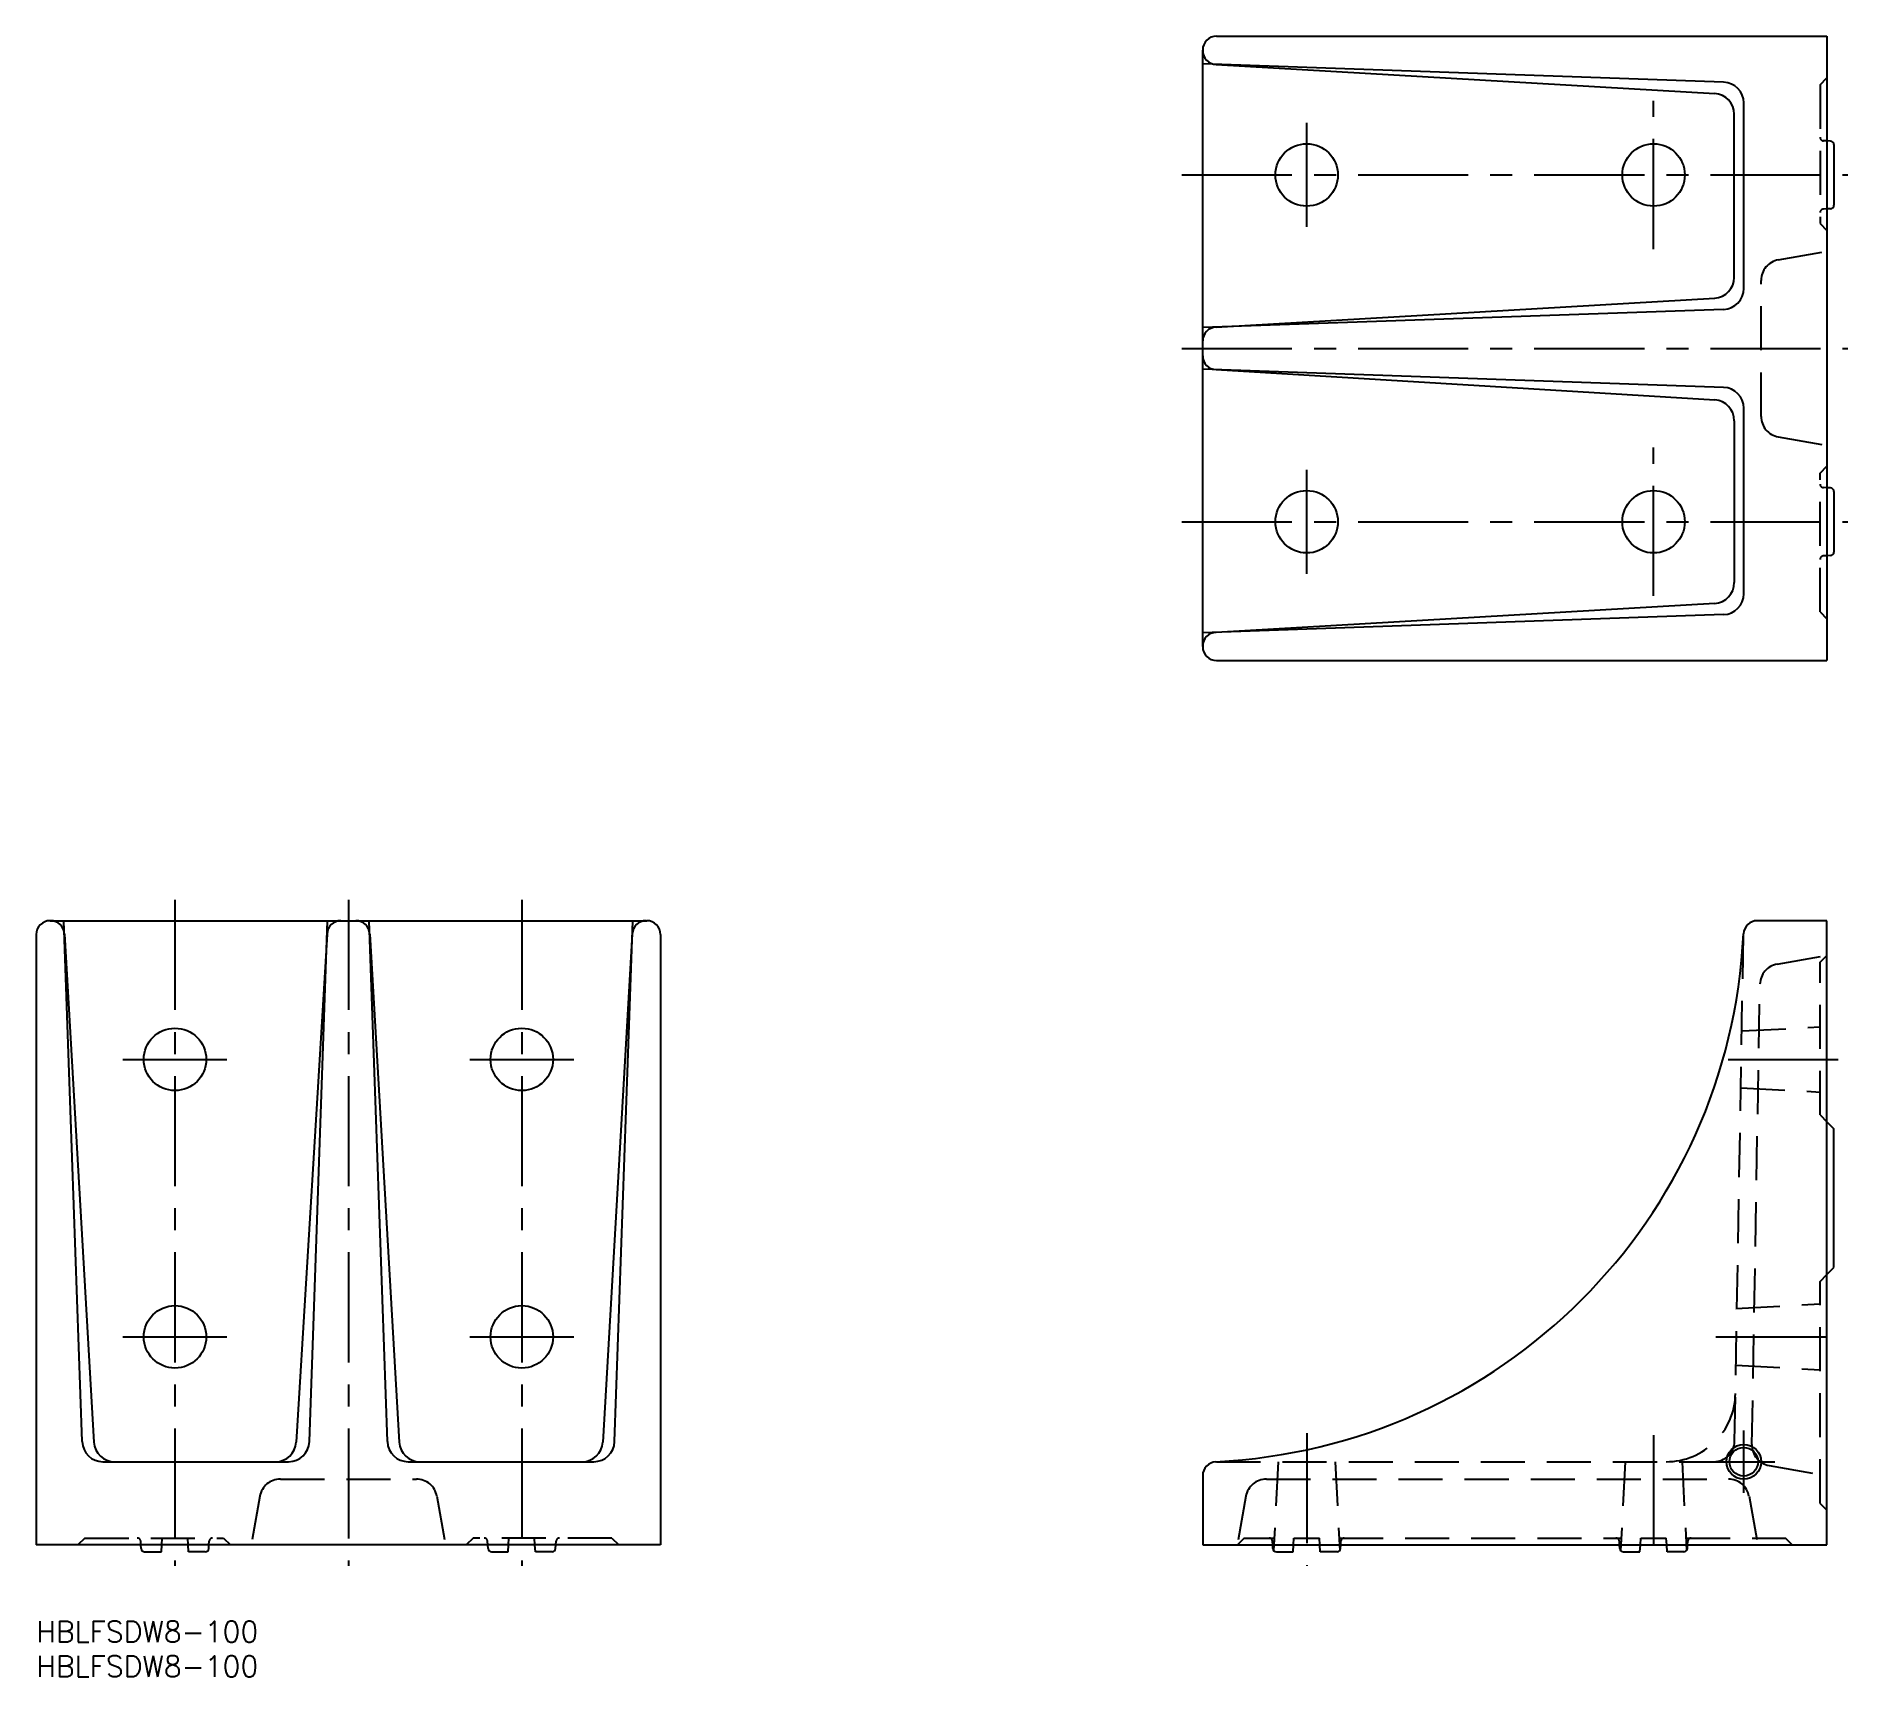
# Model space of a CAD drawing. Extents: x 0 to 261, y -8 to 229.
import ezdxf

# ---------------------------------------------------------------- set-up
doc = ezdxf.new("R2010")
doc.units = 0
doc.header["$LTSCALE"] = 0.5
doc.linetypes.add('CENTER', pattern=[50.8, 31.75, -6.35, 6.35, -6.35])
doc.linetypes.add('DASHED', pattern=[19.05, 12.7, -6.35])
for name, color, linetype in [('MSM_CENTER', 1, 'CENTER'), ('MSM_CONTINUOUS', 7, 'CONTINUOUS'), ('MSM_DASHED', 4, 'DASHED'), ('MSM_NARROW', 5, 'CONTINUOUS'), ('MSM_PART_NUMBER', 7, 'CONTINUOUS')]:
    doc.layers.add(name, color=color, linetype=linetype)
doc.styles.get("Standard").update_dxf_attribs({"font": 'txt.shx', "height": 3, "bigfont": 'bigfont.shx'})

# ---------------------------------------------------------------- blocks, each defined once
blk = doc.blocks.new('*U5')
at = {"layer": 'MSM_PART_NUMBER'}
blk.add_text('HBLFSDW8-100', height=3, dxfattribs=at).set_placement((0, -3))
blk = doc.blocks.new('*U6')
at = {"layer": 'MSM_PART_NUMBER'}
blk.add_text('HBLFSDW8-100', height=3, dxfattribs=at).set_placement((0, -8))

msp = doc.modelspace()

# ---------------------------------------------------------------- linework, layer by layer
at = {"layer": 'MSM_CENTER'}
for p, q in [((233.15, 197.82), (233.15, 219.2)), ((183.15, 201.01), (183.15, 216.01)), ((165.15, 208.51), (261.15, 208.51)), ((165.15, 183.51), (261.15, 183.51)), ((233.15, 147.82), (233.15, 169.2)), ((183.15, 151.01), (183.15, 166.01)), ((165.15, 158.51), (261.15, 158.51)), ((20, 104), (20, 8)), ((45, 104), (45, 8)), ((70, 104), (70, 8)), ((12.5, 81), (27.5, 81)), ((62.5, 81), (77.5, 81)), ((243.89, 81), (261.15, 81)), ((12.5, 41), (27.5, 41)), ((62.5, 41), (77.5, 41)), ((242.13, 41), (261.15, 41)), ((183.15, 27.13), (183.15, 8)), ((233.15, 26.85), (233.15, 8)), ((246.15, 18.5), (246.15, 27.5)), ((241.65, 23), (250.65, 23))]:
    msp.add_line(p, q, dxfattribs=at)
at = {"layer": 'MSM_CONTINUOUS'}
for p, q in [((170.15, 228.51), (258.15, 228.51)), ((258.15, 228.51), (258.15, 138.51)), ((168.15, 140.51), (168.15, 226.51)), ((243.25, 221.88), (168.15, 224.51)), ((170.08, 224.44), (241.96, 220.26)), ((244.78, 193.74), (244.78, 217.27)), ((246.15, 192.13), (246.15, 218.88)), ((258.67, 213.38), (258.15, 213.41)), ((259.15, 212.88), (259.15, 204.13)), ((258.67, 203.63), (258.15, 203.61)), ((170.08, 186.57), (241.96, 190.75)), ((243.25, 189.13), (168.15, 186.51)), ((243.25, 177.88), (168.15, 180.51)), ((170.08, 180.44), (241.97, 176.08)), ((244.78, 173.08), (244.78, 149.74)), ((246.15, 148.13), (246.15, 174.88)), ((258.67, 163.38), (258.15, 163.41)), ((259.15, 162.88), (259.15, 154.13)), ((258.67, 153.63), (258.15, 153.61)), ((170.08, 142.57), (241.96, 146.75)), ((243.25, 145.13), (168.15, 142.51)), ((170.15, 138.51), (258.15, 138.51)), ((2, 101), (88, 101)), ((6.62, 25.9), (4, 101)), ((39.38, 25.9), (42, 101)), ((50.62, 25.9), (48, 101)), ((83.38, 25.9), (86, 101)), ((258.15, 101), (248.11, 101)), ((258.15, 11), (258.15, 101)), ((0, 99), (0, 11)), ((4.07, 99.07), (8.32, 25.83)), ((41.93, 99.07), (37.49, 25.82)), ((48.07, 99.07), (52.32, 25.83)), ((85.93, 99.07), (81.68, 25.83)), ((90, 99), (90, 11)), ((258.15, 72), (259.15, 71)), ((259.15, 51), (259.15, 71)), ((258.15, 50), (259.15, 51)), ((9.62, 23), (36.38, 23)), ((53.62, 23), (80.38, 23)), ((168.15, 21), (168.15, 11)), ((90, 11), (0, 11)), ((15.13, 10.47), (15.1, 11)), ((18.05, 10), (18.1, 11)), ((21.95, 10), (21.9, 11)), ((24.87, 10.47), (24.9, 11)), ((65.13, 10.47), (65.1, 11)), ((68.05, 10), (68.1, 11)), ((71.95, 10), (71.9, 11)), ((74.87, 10.47), (74.9, 11)), ((168.15, 11), (258.15, 11)), ((178.27, 10.47), (178.25, 11)), ((181.19, 10), (181.25, 11)), ((185.1, 10), (185.05, 11)), ((188.02, 10.47), (188.05, 11)), ((228.27, 10.47), (228.25, 11)), ((231.19, 10), (231.25, 11)), ((235.1, 10), (235.05, 11)), ((238.02, 10.47), (238.05, 11)), ((15.63, 10), (18.05, 10)), ((24.37, 10), (21.95, 10)), ((65.63, 10), (68.05, 10)), ((74.37, 10), (71.95, 10)), ((178.77, 10), (181.19, 10)), ((187.52, 10), (185.1, 10)), ((228.77, 10), (231.19, 10)), ((237.52, 10), (235.1, 10))]:
    msp.add_line(p, q, dxfattribs=at)
for centre, radius in [((183.15, 208.51), 4.5), ((233.15, 208.51), 4.5), ((183.15, 158.51), 4.5), ((233.15, 158.51), 4.5), ((20, 81), 4.5), ((70, 81), 4.5), ((20, 41), 4.5), ((70, 41), 4.5), ((246.15, 23), 2.07)]:
    msp.add_circle(centre, radius, dxfattribs=at)
for centre, radius, start, end in [((170.15, 226.51), 2, 90, 180), ((170.15, 226.44), 2, 180, 268), ((241.78, 217.27), 3, 360, 86.6743), ((243.15, 218.88), 3, 0, 88), ((258.65, 212.88), 0.5, 360, 87), ((258.65, 204.13), 0.5, 273, 0), ((241.78, 193.74), 3, 273.3257, 0), ((243.15, 192.13), 3, 272, 0), ((170.15, 184.57), 2, 92, 180), ((170.15, 182.44), 2, 180, 268), ((243.15, 174.88), 3, 0, 88), ((241.78, 173.08), 3, 0, 86.5278), ((258.65, 162.88), 0.5, 360, 87), ((258.65, 154.13), 0.5, 273, 0), ((241.78, 149.74), 3, 273.3257, 0), ((243.15, 148.13), 3, 272, 0), ((170.15, 140.57), 2, 92, 180), ((170.15, 140.51), 2, 180, 270), ((2, 99), 2, 90, 180), ((2.07, 99), 2, 2, 90), ((43.93, 99), 2, 90, 178), ((46.07, 99), 2, 2, 90), ((87.93, 99), 2, 90, 178), ((88, 99), 2, 0, 90), ((248.11, 99), 2, 90, 177.2703), ((166.2, 102.91), 80, 272.7551, 357.2703), ((9.62, 26), 3, 182, 270), ((11.32, 26), 3, 183.3257, 270), ((34.49, 26), 3, 270, 356.5278), ((36.38, 26), 3, 270, 358), ((53.62, 26), 3, 182, 270), ((55.32, 26), 3, 183.3257, 270), ((78.68, 26), 3, 270, 356.6743), ((80.38, 26), 3, 270, 358), ((170.15, 21), 2, 92.7551, 180), ((15.63, 10.5), 0.5, 183, 270), ((24.37, 10.5), 0.5, 270, 357), ((65.63, 10.5), 0.5, 183, 270), ((74.37, 10.5), 0.5, 270, 357), ((178.77, 10.5), 0.5, 183, 270), ((187.52, 10.5), 0.5, 270, 357), ((228.77, 10.5), 0.5, 183, 270), ((237.52, 10.5), 0.5, 270, 357)]:
    msp.add_arc(centre, radius, start, end, dxfattribs=at)
at = {"layer": 'MSM_DASHED'}
for p, q in [((257.15, 221.51), (258.15, 222.51)), ((257.15, 221.51), (257.15, 201.51)), ((258.15, 213.41), (257.62, 213.43)), ((257.15, 201.51), (258.15, 200.51)), ((258.15, 203.61), (257.62, 203.58)), ((251.13, 196.27), (258.15, 197.51)), ((248.65, 173.7), (248.65, 193.31)), ((251.13, 170.74), (258.15, 169.51)), ((257.15, 165.51), (258.15, 166.51)), ((257.15, 145.51), (257.15, 165.51)), ((258.15, 163.41), (257.62, 163.43)), ((258.15, 153.61), (257.62, 153.58)), ((257.15, 145.51), (258.15, 144.51)), ((244.84, 25.95), (246.11, 99.03)), ((250.96, 94.73), (258.15, 96)), ((257.15, 95), (258.15, 96)), ((257.15, 73), (257.15, 95)), ((247.33, 25.48), (248.49, 91.83)), ((245.87, 85.1), (257.15, 85.69)), ((245.73, 76.9), (257.15, 76.3)), ((257.15, 73), (258.15, 72)), ((257.15, 49), (258.15, 50)), ((257.15, 17), (257.15, 49)), ((245, 45.1), (257.15, 45.74)), ((245.03, 36.9), (257.15, 36.26)), ((170.15, 23), (241.84, 23)), ((179.05, 23), (178.38, 10.19)), ((187.25, 23), (187.92, 10.2)), ((229.05, 23), (228.38, 10.2)), ((237.25, 23), (237.92, 10.2)), ((249.81, 22.47), (258.15, 21)), ((35.19, 20.5), (54.81, 20.5)), ((177.34, 20.5), (243.95, 20.5)), ((32.24, 18.02), (31, 11)), ((57.76, 18.02), (59, 11)), ((174.38, 18.02), (173.15, 11)), ((246.91, 18.02), (248.15, 11)), ((257.15, 17), (258.15, 16)), ((7, 12), (6, 11)), ((7, 12), (27, 12)), ((15.1, 11), (15.07, 11.53)), ((18.1, 11), (18.15, 12)), ((21.9, 11), (21.85, 12)), ((24.9, 11), (24.93, 11.53)), ((27, 12), (28, 11)), ((63, 12), (62, 11)), ((83, 12), (63, 12)), ((65.1, 11), (65.07, 11.53)), ((68.1, 11), (68.15, 12)), ((71.9, 11), (71.85, 12)), ((74.9, 11), (74.93, 11.53)), ((83, 12), (84, 11)), ((174.15, 12), (173.15, 11)), ((174.15, 12), (178.47, 12)), ((178.25, 11), (178.22, 11.53)), ((181.25, 11), (181.3, 12)), ((181.3, 12), (184.99, 12)), ((185.05, 11), (184.99, 12)), ((187.82, 12), (228.47, 12)), ((188.05, 11), (188.07, 11.53)), ((228.25, 11), (228.22, 11.53)), ((231.25, 11), (231.3, 12)), ((231.3, 12), (234.99, 12)), ((235.05, 11), (234.99, 12)), ((237.83, 12), (252.15, 12)), ((238.05, 11), (238.07, 11.53)), ((253.15, 11), (252.15, 12))]:
    msp.add_line(p, q, dxfattribs=at)
for centre, radius, start, end in [((257.65, 213.93), 0.5, 180, 267), ((257.65, 203.08), 0.5, 93, 180), ((251.65, 193.31), 3, 100, 180), ((251.65, 173.7), 3, 180, 260), ((257.65, 163.93), 0.5, 180, 267), ((257.65, 153.08), 0.5, 93, 180), ((251.49, 91.78), 3, 100, 179), ((234.96, 33), 10, 270, 359), ((241.84, 26), 3, 270, 359), ((250.33, 25.42), 3, 179, 260), ((35.19, 17.5), 3, 90, 170), ((54.81, 17.5), 3, 10, 90), ((177.34, 17.5), 3, 90, 170), ((243.95, 17.5), 3, 10, 90), ((14.57, 11.5), 0.5, 3, 90), ((25.43, 11.5), 0.5, 90, 177), ((64.57, 11.5), 0.5, 3, 90), ((75.43, 11.5), 0.5, 90, 177), ((177.72, 11.5), 0.5, 3, 90), ((188.57, 11.5), 0.5, 90, 177), ((227.72, 11.5), 0.5, 3, 90), ((238.57, 11.5), 0.5, 90, 177)]:
    msp.add_arc(centre, radius, start, end, dxfattribs=at)
at = {"layer": 'MSM_NARROW'}
msp.add_circle((246.15, 23), 2.5, dxfattribs=at)

# ---------------------------------------------------------------- block references
at = {"layer": 'MSM_CONTINUOUS'}
for name in ['*U5', '*U6']:
    msp.add_blockref(name, (0, 0), dxfattribs=at)

doc.saveas('drawing.dxf')
